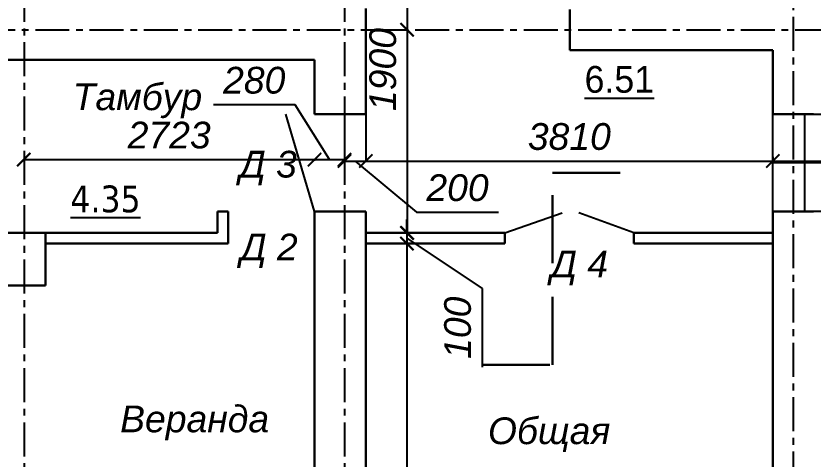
# Model space of a CAD drawing. Header units: millimetres. Extents: x 84778 to 227326, y -44398 to 146312.
# Drawn here: x 151109 to 158571, y -14072 to -9929 of the extents above; entities that cross this region are included whole.
import ezdxf

# ---------------------------------------------------------------- set-up
doc = ezdxf.new("R2010")
doc.units = ezdxf.units.MM
doc.header["$LTSCALE"] = 10
doc.linetypes.add('CENTER', pattern=[50.8, 31.75, -6.35, 6.35, -6.35])
doc.linetypes.add('DASHED', pattern=[19.05, 12.7, -6.35])
for name, color, linetype in [('Осевая', 7, 'CENTER'), ('Пунктир', 7, 'DASHED'), ('Размерная', 7, 'Continuous'), ('Текст', 7, 'Continuous')]:
    doc.layers.add(name, color=color, linetype=linetype)
doc.layers.add('Основная', color=7, linetype='Continuous', lineweight=30)
doc.layers.add('Тонкая', color=7, linetype='Continuous', lineweight=25)
doc.styles.add('STIL 888', font='ARIALI.TTF')
doc.dimstyles.new('ISO-25$0', dxfattribs={"dimtxt": 250, "dimasz": 125, "dimexe": 1.25, "dimexo": 0.625, "dimgap": 100, "dimtad": 1, "dimdec": 0, "dimtxsty": 'STIL 888', "dimblk": 'ARCHTICK', "dimcen": 2.5, "dimadec": 0, "dimazin": 0, "dimtfac": 1, "dimtdec": 0, "dimtmove": 0, "dimatfit": 3, "dimfxl": 0, "dimarcsym": 0})

# ---------------------------------------------------------------- blocks, each defined once
blk = doc.blocks.new('_ArchTick')
at = {"color": 0, "linetype": 'ByBlock', "const_width": 0.15}
blk.add_lwpolyline([(-0.5, -0.5), (0.5, 0.5)], dxfattribs=at)
blk = doc.blocks.new('*D66')
at = {"layer": 'Defpoints', "color": 0, "linetype": 'Continuous', "ltscale": 1000}
for p in [(154374.6, -8267.8), (154602.6, -10057.8), (154770.5, -10057.8)]:
    blk.add_point(p, dxfattribs=at)
at = {"layer": 'Размерная', "color": 0, "linetype": 'Continuous', "lineweight": -2, "ltscale": 1000}
for p, q in [((154375.2, -8267.8), (154771.7, -8267.8)), ((154770.5, -8267.8), (154770.5, -10057.8)), ((154603.2, -10057.8), (154771.7, -10057.8))]:
    blk.add_line(p, q, dxfattribs=at)
at = {"layer": 'Размерная', "color": 0, "linetype": 'Continuous', "lineweight": -2, "ltscale": 1000, "xscale": 125, "yscale": 125, "zscale": 125}
for p, rotation in [((154770.5, -8267.8), 90), ((154770.5, -10057.8), 270)]:
    blk.add_blockref('_ArchTick', p, dxfattribs=dict(at, rotation=rotation))
at = {"layer": 'Размерная', "color": 0, "linetype": 'Continuous', "ltscale": 1000, "insert": (154542.9, -9162.8), "char_height": 250, "attachment_point": 5, "rotation": 90, "style": 'STIL 888'}
blk.add_mtext('1790', dxfattribs=at)
blk = doc.blocks.new('*D67')
at = {"layer": 'Defpoints', "color": 0, "linetype": 'Continuous', "ltscale": 1000}
for p in [(154771.7, -10057.8), (154602.2, -11957.8), (154771.7, -11957.8)]:
    blk.add_point(p, dxfattribs=at)
at = {"layer": 'Размерная', "color": 0, "linetype": 'Continuous', "lineweight": -2, "ltscale": 1000}
for p, q in [((154771.1, -10057.8), (154770.5, -10057.8)), ((154771.7, -10057.8), (154771.7, -11957.8)), ((154602.9, -11957.8), (154773, -11957.8))]:
    blk.add_line(p, q, dxfattribs=at)
at = {"layer": 'Размерная', "color": 0, "linetype": 'Continuous', "lineweight": -2, "ltscale": 1000, "xscale": 125, "yscale": 125, "zscale": 125}
for p, rotation in [((154771.7, -10057.8), 90), ((154771.7, -11957.8), 270)]:
    blk.add_blockref('_ArchTick', p, dxfattribs=dict(at, rotation=rotation))
at = {"layer": 'Размерная', "color": 0, "linetype": 'Continuous', "ltscale": 1000, "insert": (154544.1, -10430.1), "char_height": 250, "attachment_point": 5, "rotation": 90, "style": 'STIL 888'}
blk.add_mtext('1900', dxfattribs=at)
blk = doc.blocks.new('*D68')
at = {"layer": 'Defpoints', "color": 0, "linetype": 'Continuous', "ltscale": 1000}
for p in [(154769.2, -11957.8), (154769.2, -12057.8), (154769.2, -12057.8)]:
    blk.add_point(p, dxfattribs=at)
at = {"layer": 'Размерная', "color": 0, "linetype": 'Continuous', "lineweight": -2, "ltscale": 1000}
for p, q in [((154769.2, -11957.8), (154769.2, -11832.8)), ((154768.6, -11957.8), (154768, -11957.8)), ((154769.2, -11957.8), (154769.2, -12057.8)), ((154769.2, -11957.8), (154769.2, -12057.8)), ((154769.2, -12007.8), (155472.2, -12477.6)), ((154768.6, -12057.8), (154768, -12057.8)), ((154769.2, -12057.8), (154769.2, -12182.8)), ((155472.2, -12477.6), (155472.2, -13211.9))]:
    blk.add_line(p, q, dxfattribs=at)
at = {"layer": 'Размерная', "color": 0, "linetype": 'Continuous', "lineweight": -2, "ltscale": 1000, "xscale": 125, "yscale": 125, "zscale": 125}
for p, rotation in [((154769.2, -11957.8), 270), ((154769.2, -12057.8), 90)]:
    blk.add_blockref('_ArchTick', p, dxfattribs=dict(at, rotation=rotation))
at = {"layer": 'Размерная', "color": 0, "linetype": 'Continuous', "ltscale": 1000, "insert": (155244.5, -12844.7), "char_height": 250, "attachment_point": 5, "rotation": 90, "style": 'STIL 888'}
blk.add_mtext('100', dxfattribs=at)
blk = doc.blocks.new('*D69')
at = {"layer": 'Defpoints', "color": 0, "linetype": 'Continuous', "ltscale": 1000}
for p in [(154769.2, -12057.8), (154627.1, -17357.8), (154769.2, -17357.8)]:
    blk.add_point(p, dxfattribs=at)
at = {"layer": 'Размерная', "color": 0, "linetype": 'Continuous', "lineweight": -2, "ltscale": 1000}
for p, q in [((154768.6, -12057.8), (154768, -12057.8)), ((154769.2, -12057.8), (154769.2, -17357.8)), ((154627.7, -17357.8), (154770.5, -17357.8))]:
    blk.add_line(p, q, dxfattribs=at)
at = {"layer": 'Размерная', "color": 0, "linetype": 'Continuous', "lineweight": -2, "ltscale": 1000, "xscale": 125, "yscale": 125, "zscale": 125}
for p, rotation in [((154769.2, -12057.8), 90), ((154769.2, -17357.8), 270)]:
    blk.add_blockref('_ArchTick', p, dxfattribs=dict(at, rotation=rotation))
at = {"layer": 'Размерная', "color": 0, "linetype": 'Continuous', "ltscale": 1000, "insert": (154541.6, -14707.8), "char_height": 250, "attachment_point": 5, "rotation": 90, "style": 'STIL 888'}
blk.add_mtext('5300', dxfattribs=at)
blk = doc.blocks.new('*D106')
at = {"layer": 'Defpoints', "color": 0, "linetype": 'Continuous', "ltscale": 1000}
for p in [(154384.6, -10847.8), (154184.6, -11285.5), (154384.6, -11285.5)]:
    blk.add_point(p, dxfattribs=at)
at = {"layer": 'Размерная', "color": 0, "linetype": 'Continuous', "lineweight": -2, "ltscale": 1000}
for p, q in [((154384.6, -10848.5), (154384.6, -11286.7)), ((154184.6, -11284.9), (154184.6, -11284.2)), ((154184.6, -11285.5), (154384.6, -11285.5)), ((154284.6, -11285.5), (154859.9, -11764)), ((154859.9, -11764), (155625.4, -11764))]:
    blk.add_line(p, q, dxfattribs=at)
at = {"layer": 'Размерная', "color": 0, "linetype": 'Continuous', "lineweight": -2, "ltscale": 1000, "xscale": 125, "yscale": 125, "zscale": 125, "rotation": 180}
blk.add_blockref('_ArchTick', (154184.6, -11285.5), dxfattribs=at)
at = {"layer": 'Размерная', "color": 0, "linetype": 'Continuous', "lineweight": -2, "ltscale": 1000, "xscale": 125, "yscale": 125, "zscale": 125}
blk.add_blockref('_ArchTick', (154384.6, -11285.5), dxfattribs=at)
at = {"layer": 'Размерная', "color": 0, "linetype": 'Continuous', "ltscale": 1000, "insert": (155242.7, -11536.4), "char_height": 250, "attachment_point": 5, "style": 'STIL 888'}
blk.add_mtext('200', dxfattribs=at)
blk = doc.blocks.new('*D107')
at = {"layer": 'Defpoints', "color": 0, "linetype": 'Continuous', "ltscale": 1000}
for p in [(154384.6, -10847.8), (158194.6, -11244.7), (158194.6, -11285.5)]:
    blk.add_point(p, dxfattribs=at)
at = {"layer": 'Размерная', "color": 0, "linetype": 'Continuous', "lineweight": -2, "ltscale": 1000}
for p, q in [((154384.6, -10848.5), (154384.6, -11286.7)), ((158194.6, -11245.3), (158194.6, -11286.7)), ((154384.6, -11285.5), (158194.6, -11285.5))]:
    blk.add_line(p, q, dxfattribs=at)
at = {"layer": 'Размерная', "color": 0, "linetype": 'Continuous', "lineweight": -2, "ltscale": 1000, "xscale": 125, "yscale": 125, "zscale": 125, "rotation": 180}
blk.add_blockref('_ArchTick', (154384.6, -11285.5), dxfattribs=at)
at = {"layer": 'Размерная', "color": 0, "linetype": 'Continuous', "lineweight": -2, "ltscale": 1000, "xscale": 125, "yscale": 125, "zscale": 125}
blk.add_blockref('_ArchTick', (158194.6, -11285.5), dxfattribs=at)
at = {"layer": 'Размерная', "color": 0, "linetype": 'Continuous', "ltscale": 1000, "insert": (156289.6, -11057.8), "char_height": 250, "attachment_point": 5, "style": 'STIL 888'}
blk.add_mtext('3810', dxfattribs=at)
blk = doc.blocks.new('*D108')
at = {"layer": 'Defpoints', "color": 0, "linetype": 'Continuous', "ltscale": 1000}
for p in [(158194.6, -11244.7), (160594.6, -11285.5), (160594.6, -11302.8)]:
    blk.add_point(p, dxfattribs=at)
at = {"layer": 'Размерная', "color": 0, "linetype": 'Continuous', "lineweight": -2, "ltscale": 1000}
for p, q in [((158194.6, -11245.3), (158194.6, -11286.7)), ((158194.6, -11285.5), (160594.6, -11285.5)), ((160594.6, -11302.2), (160594.6, -11284.2))]:
    blk.add_line(p, q, dxfattribs=at)
at = {"layer": 'Размерная', "color": 0, "linetype": 'Continuous', "lineweight": -2, "ltscale": 1000, "xscale": 125, "yscale": 125, "zscale": 125, "rotation": 180}
blk.add_blockref('_ArchTick', (158194.6, -11285.5), dxfattribs=at)
at = {"layer": 'Размерная', "color": 0, "linetype": 'Continuous', "lineweight": -2, "ltscale": 1000, "xscale": 125, "yscale": 125, "zscale": 125}
blk.add_blockref('_ArchTick', (160594.6, -11285.5), dxfattribs=at)
at = {"layer": 'Размерная', "color": 0, "linetype": 'Continuous', "ltscale": 1000, "insert": (159094.6, -11057.9), "char_height": 250, "attachment_point": 5, "style": 'STIL 888'}
blk.add_mtext('2400', dxfattribs=at)
blk = doc.blocks.new('*D112')
at = {"layer": 'Defpoints', "color": 0, "linetype": 'Continuous', "ltscale": 1000}
for p in [(151182, -11285.5), (153904.6, -11272.2), (153904.6, -11285.5)]:
    blk.add_point(p, dxfattribs=at)
at = {"layer": 'Размерная', "color": 0, "linetype": 'Continuous', "lineweight": -2, "ltscale": 1000}
for p, q in [((151182, -11284.9), (151182, -11270.9)), ((151182, -11272.2), (153904.6, -11272.2)), ((153904.6, -11284.9), (153904.6, -11270.9))]:
    blk.add_line(p, q, dxfattribs=at)
at = {"layer": 'Размерная', "color": 0, "linetype": 'Continuous', "lineweight": -2, "ltscale": 1000, "xscale": 125, "yscale": 125, "zscale": 125, "rotation": 180}
blk.add_blockref('_ArchTick', (151182, -11272.2), dxfattribs=at)
at = {"layer": 'Размерная', "color": 0, "linetype": 'Continuous', "lineweight": -2, "ltscale": 1000, "xscale": 125, "yscale": 125, "zscale": 125}
blk.add_blockref('_ArchTick', (153904.6, -11272.2), dxfattribs=at)
at = {"layer": 'Размерная', "color": 0, "linetype": 'Continuous', "ltscale": 1000, "insert": (152543.3, -11044.5), "char_height": 250, "attachment_point": 5, "style": 'STIL 888'}
blk.add_mtext('2723', dxfattribs=at)
blk = doc.blocks.new('*D113')
at = {"layer": 'Defpoints', "color": 0, "linetype": 'Continuous', "ltscale": 1000}
for p in [(154184.6, -10847.8), (153904.6, -11285.5), (154184.6, -11272.2)]:
    blk.add_point(p, dxfattribs=at)
at = {"layer": 'Размерная', "color": 0, "linetype": 'Continuous', "lineweight": -2, "ltscale": 1000}
for p, q in [((153722.2, -10759.2), (152956.7, -10759.2)), ((154044.6, -11272.2), (153722.2, -10759.2)), ((154184.6, -10848.5), (154184.6, -11273.4)), ((153904.6, -11284.9), (153904.6, -11270.9)), ((153904.6, -11272.2), (154184.6, -11272.2))]:
    blk.add_line(p, q, dxfattribs=at)
at = {"layer": 'Размерная', "color": 0, "linetype": 'Continuous', "lineweight": -2, "ltscale": 1000, "xscale": 125, "yscale": 125, "zscale": 125, "rotation": 180}
blk.add_blockref('_ArchTick', (153904.6, -11272.2), dxfattribs=at)
at = {"layer": 'Размерная', "color": 0, "linetype": 'Continuous', "lineweight": -2, "ltscale": 1000, "xscale": 125, "yscale": 125, "zscale": 125}
blk.add_blockref('_ArchTick', (154184.6, -11272.2), dxfattribs=at)
at = {"layer": 'Размерная', "color": 0, "linetype": 'Continuous', "ltscale": 1000, "insert": (153339.5, -10531.4), "char_height": 250, "attachment_point": 5, "style": 'STIL 888'}
blk.add_mtext('280', dxfattribs=at)

msp = doc.modelspace()

# ---------------------------------------------------------------- linework, layer by layer
at = {"layer": 'Осевая'}
for points in [[(151184.6, -4078.1), (151184.6, -20577.7)], [(154184.6, -4078.1), (154184.6, -20577.7)], [(158384.6, -4857.8), (158384.6, -20577.7)], [(147226.8, -10057.8), (162644.8, -10057.8)]]:
    msp.add_lwpolyline(points, dxfattribs=at)
at = {"layer": 'Основная'}
for points in [[(154384.6, -9857.8), (154384.6, -10847.8)], [(156294.6, -10247.8), (158194.6, -10247.8)], [(158194.6, -10247.8), (158194.6, -10847.8)], [(153904.6, -10337.8), (153904.6, -10847.8)], [(153904.6, -10847.8), (154384.6, -10847.8)], [(158194.6, -10847.8), (158574.6, -10847.8)], [(152994.6, -11757.8), (152994.6, -11957.8)], [(152994.6, -11757.8), (153094.6, -11757.8)], [(152994.6, -11757.8), (153094.6, -11757.8)], [(153094.6, -11757.8), (153094.6, -12057.8)], [(153904.6, -11757.8), (153904.6, -17837.8)], [(154004.6, -11757.8), (154384.6, -11757.8)], [(154384.6, -11757.8), (154384.6, -17357.8)], [(158194.6, -11757.8), (158574.6, -11757.8)], [(158194.6, -11757.8), (158194.6, -17357.8)], [(150904.6, -11957.8), (152994.6, -11957.8)], [(151384.6, -11957.8), (151384.6, -12451)], [(154384.6, -11957.8), (155684.6, -11957.8)], [(155684.6, -11957.8), (155684.6, -12057.8)], [(156894.6, -11957.8), (156894.6, -12057.8)], [(156894.6, -11957.8), (158194.6, -11957.8)], [(151384.6, -12057.8), (153094.6, -12057.8)], [(154384.6, -12057.8), (155684.6, -12057.8)], [(156894.6, -12057.8), (158194.6, -12057.8)]]:
    msp.add_lwpolyline(points, dxfattribs=at)
at = {"layer": 'Основная', "ltscale": 100}
for points in [[(156294.6, -9867.8), (156294.6, -10247.8)], [(158194.6, -10847.8), (158574.6, -10847.8)], [(153904.6, -11757.8), (154004.6, -11757.8)], [(151384.6, -12451), (151024.6, -12451)]]:
    msp.add_lwpolyline(points, dxfattribs=at)
at = {"layer": 'Основная', "ltscale": 50}
msp.add_lwpolyline([(153904.6, -10337.8), (150904.6, -10337.8)], dxfattribs=at)
at = {"layer": 'Пунктир', "linetype": 'DASHED', "lineweight": 30, "ltscale": 5}
msp.add_lwpolyline([(155472.2, -13192), (156131.6, -13192), (156131.6, -11396.9), (156920.5, -11396.9)], dxfattribs=at)
at = {"layer": 'Тонкая', "ltscale": 50}
for points in [[(153904.6, -11757.8), (153635, -10847.8)], [(155684.6, -11957.8), (156221.4, -11769.9)], [(156894.6, -11957.8), (156379, -11769.9)]]:
    msp.add_lwpolyline(points, dxfattribs=at)
at = {"layer": 'Тонкая', "ltscale": 100}
for points in [[(158194.6, -11757.8), (158194.6, -10847.8)], [(158194.6, -10847.8), (160594.6, -10847.8)], [(158494.6, -11757.8), (158494.6, -10847.8)], [(160594.6, -11302.8), (158194.6, -11302.8)], [(160594.6, -11757.8), (158194.6, -11757.8)]]:
    msp.add_lwpolyline(points, dxfattribs=at)

# ---------------------------------------------------------------- texts
at = {"layer": 'Размерная', "linetype": 'Continuous', "insert": (151618.8, -11514.7), "char_height": 250, "width": 1163.9, "attachment_point": 1}
msp.add_mtext('{\\fTahoma|b0|i0|c0|p32;\\L4.35}', dxfattribs=at)
at = {"layer": 'Текст', "ltscale": 50, "style": 'STIL 888'}
for s, p in [('Тамбур', (151639.8, -10809.7)), ('Д 3', (153201.2, -11439.9)), ('Д 2', (153209.5, -12214.7)), ('Д 4', (156114.8, -12374)), ('Веранда', (152084.2, -13822.2)), ('Общая', (155527.4, -13933.1))]:
    msp.add_text(s, height=250, dxfattribs=at).set_placement(p)
at = {"layer": 'Текст', "insert": (156432.1, -10396.6), "char_height": 250, "width": 1163.88, "attachment_point": 1}
msp.add_mtext('{\\L6.51}', dxfattribs=at)

# ---------------------------------------------------------------- dimensions: what is measured, and where the dimension line sits
at = {"layer": 'Размерная', "linetype": 'Continuous', "ltscale": 50}
for base, p1, p2, picture, middle in [((154770.5, -10057.8), (154374.6, -8267.8), (154602.6, -10057.8), '*D66', (154542.9, -9162.8)), ((154769.2, -17357.8), (154769.2, -12057.8), (154627.1, -17357.8), '*D69', (154541.6, -14707.8))]:
    dim = msp.add_linear_dim(base=base, p1=p1, p2=p2, angle=90, dimstyle='ISO-25$0', override={"dimtmove": 1}, dxfattribs=at)
    dim.commit()
    dim.dimension.update_dxf_attribs({"geometry": picture, "text_midpoint": middle})
for base, p1, p2, picture, middle in [((154771.7, -11957.8), (154771.7, -10057.8), (154602.2, -11957.8), '*D67', (154771.7, -10430.1)), ((154769.2, -12057.8), (154769.2, -11957.8), (154769.2, -12057.8), '*D68', (155472.2, -12577.6))]:
    dim = msp.add_linear_dim(base=base, p1=p1, p2=p2, angle=90, dimstyle='ISO-25$0', override={"dimtmove": 1}, dxfattribs=at)
    dim.commit()
    dim.dimension.update_dxf_attribs({"geometry": picture, "text_midpoint": middle, "dimtype": 160})
at = {"layer": 'Размерная', "linetype": 'Continuous', "ltscale": 1000}
for base, p1, p2, picture, middle in [((154184.6, -11272.2), (153904.6, -11285.5), (154184.6, -10847.8), '*D113', (153622.2, -10759.2)), ((154384.6, -11285.5), (154184.6, -11285.5), (154384.6, -10847.8), '*D106', (154959.9, -11764)), ((160594.6, -11285.5), (158194.6, -11244.7), (160594.6, -11302.8), '*D108', (159094.6, -11285.5))]:
    dim = msp.add_linear_dim(base=base, p1=p1, p2=p2, dimstyle='ISO-25$0', override={"dimtmove": 1}, dxfattribs=at)
    dim.commit()
    dim.dimension.update_dxf_attribs({"geometry": picture, "text_midpoint": middle, "dimtype": 160})
dim = msp.add_linear_dim(base=(153904.6, -11272.2), p1=(151182, -11285.5), p2=(153904.6, -11285.5), dimstyle='ISO-25$0', dxfattribs=at)
dim.commit()
dim.dimension.update_dxf_attribs({"geometry": '*D112', "text_midpoint": (152543.3, -11044.5)})
dim = msp.add_linear_dim(base=(158194.6, -11285.5), p1=(154384.6, -10847.8), p2=(158194.6, -11244.7), dimstyle='ISO-25$0', override={"dimtmove": 1}, dxfattribs=at)
dim.commit()
dim.dimension.update_dxf_attribs({"geometry": '*D107', "text_midpoint": (156289.6, -11057.8)})

doc.saveas('drawing.dxf')
